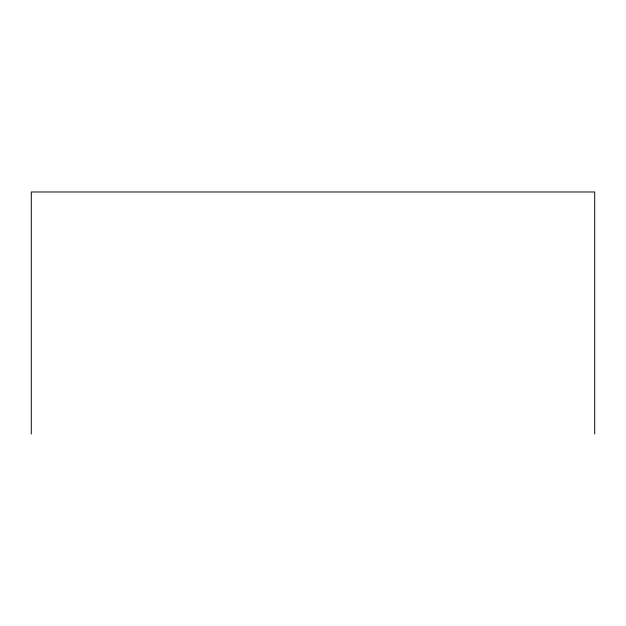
<?xml version="1.0" encoding="UTF-8"?>
<svg xmlns="http://www.w3.org/2000/svg" width="626" height="626" viewBox="0 0 626 626"><rect width="100%" height="100%" fill="white"/><g stroke="black" fill="none" stroke-linecap="round" stroke-linejoin="round"><path stroke-width="0.94" d="M594.7 434.021L594.7 191.979L31.3 191.979L31.3 434.021"/></g></svg>
